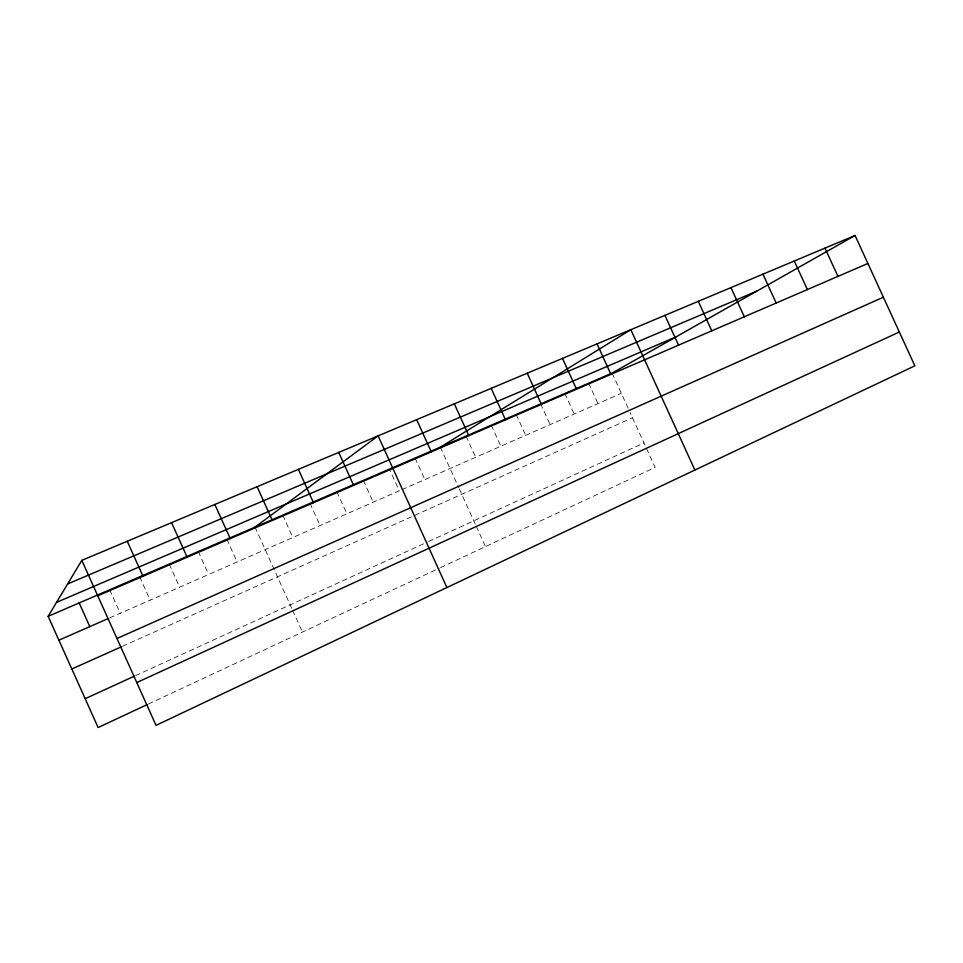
<?xml version="1.0" encoding="UTF-8"?>
<svg xmlns="http://www.w3.org/2000/svg" width="963" height="963" viewBox="0 0 963 963"><rect width="100%" height="100%" fill="white"/><g stroke="black" fill="none" stroke-linecap="round" stroke-linejoin="round"><path stroke-width="0.72" stroke-dasharray="4.82 3.61" d="M148.398 704.037L439.164 568.254M440.5 567.628L655.105 467.404L630.019 412.345M135.614 675.605L427.319 542.109M428.655 541.495L643.97 442.956M122.433 646.317L632.486 417.773M109.662 617.921L399.224 490.829L389.401 469.137M401.92 489.649L621.352 393.349M612.119 373.09L629.393 410.984M588.658 383.202L597.963 403.617M564.86 393.47L574.213 414.03M540.7 403.894L550.126 424.611M516.168 414.463L525.666 435.336M491.274 425.201L500.832 446.242M466.008 436.107L475.638 457.305M440.344 447.169L458.653 487.507M459.267 488.867L475.626 524.907M476.24 526.267L485.484 546.623M415.065 458.075L424.827 479.598M363.34 480.381L373.247 502.241M336.881 491.792L346.861 513.821M310.026 503.372L320.065 525.569M282.737 515.145L292.848 537.523M255.026 527.098L292.006 608.953M292.62 610.325L302.454 632.101M226.871 539.232L237.139 561.971M198.282 551.57L208.61 574.49M169.211 564.101L179.624 587.201M139.683 576.837L150.18 600.13M109.674 589.777L120.243 613.275"/><path stroke-width="1.44" d="M147.098 704.651L98.118 727.522L48.15 616.32L81.819 560.358L855.048 235.478L914.85 365.82L156.042 725.356L81.819 560.358M255.026 527.098L378.134 435.854L446.892 587.55M440.344 447.169L630.837 329.683L694.877 470.052M855.048 235.478L612.119 373.09L48.15 616.32M136.794 682.562L899.346 332.018M85.165 698.693L134.29 676.207M71.816 668.996L121.121 646.907M116.968 638.505L883.384 297.218M58.875 640.202L108.338 618.499M97.757 595.784L867.892 263.465M56.54 602.369L675.906 336.954M67.603 583.987L756.605 291.235M824.978 248.105L837.942 276.381M794.282 261.009L807.367 289.574M762.949 274.166L776.166 303.044M730.965 287.612L744.315 316.791M698.295 301.335L711.777 330.827M664.927 315.358L678.542 345.163M597.048 343.875L610.927 374.342M562.512 358.38L576.536 389.184M527.243 373.211L541.411 404.34M491.19 388.354L505.503 419.832M454.343 403.834L468.8 435.673M416.666 419.663L431.28 451.864M338.723 452.417L353.638 485.364M298.386 469.366L313.469 502.698M257.109 486.712L272.348 520.441M214.845 504.468L230.265 538.606M171.57 522.644L187.159 557.204M127.248 541.278L142.993 576.259M79.171 602.934L89.812 626.624"/></g></svg>
